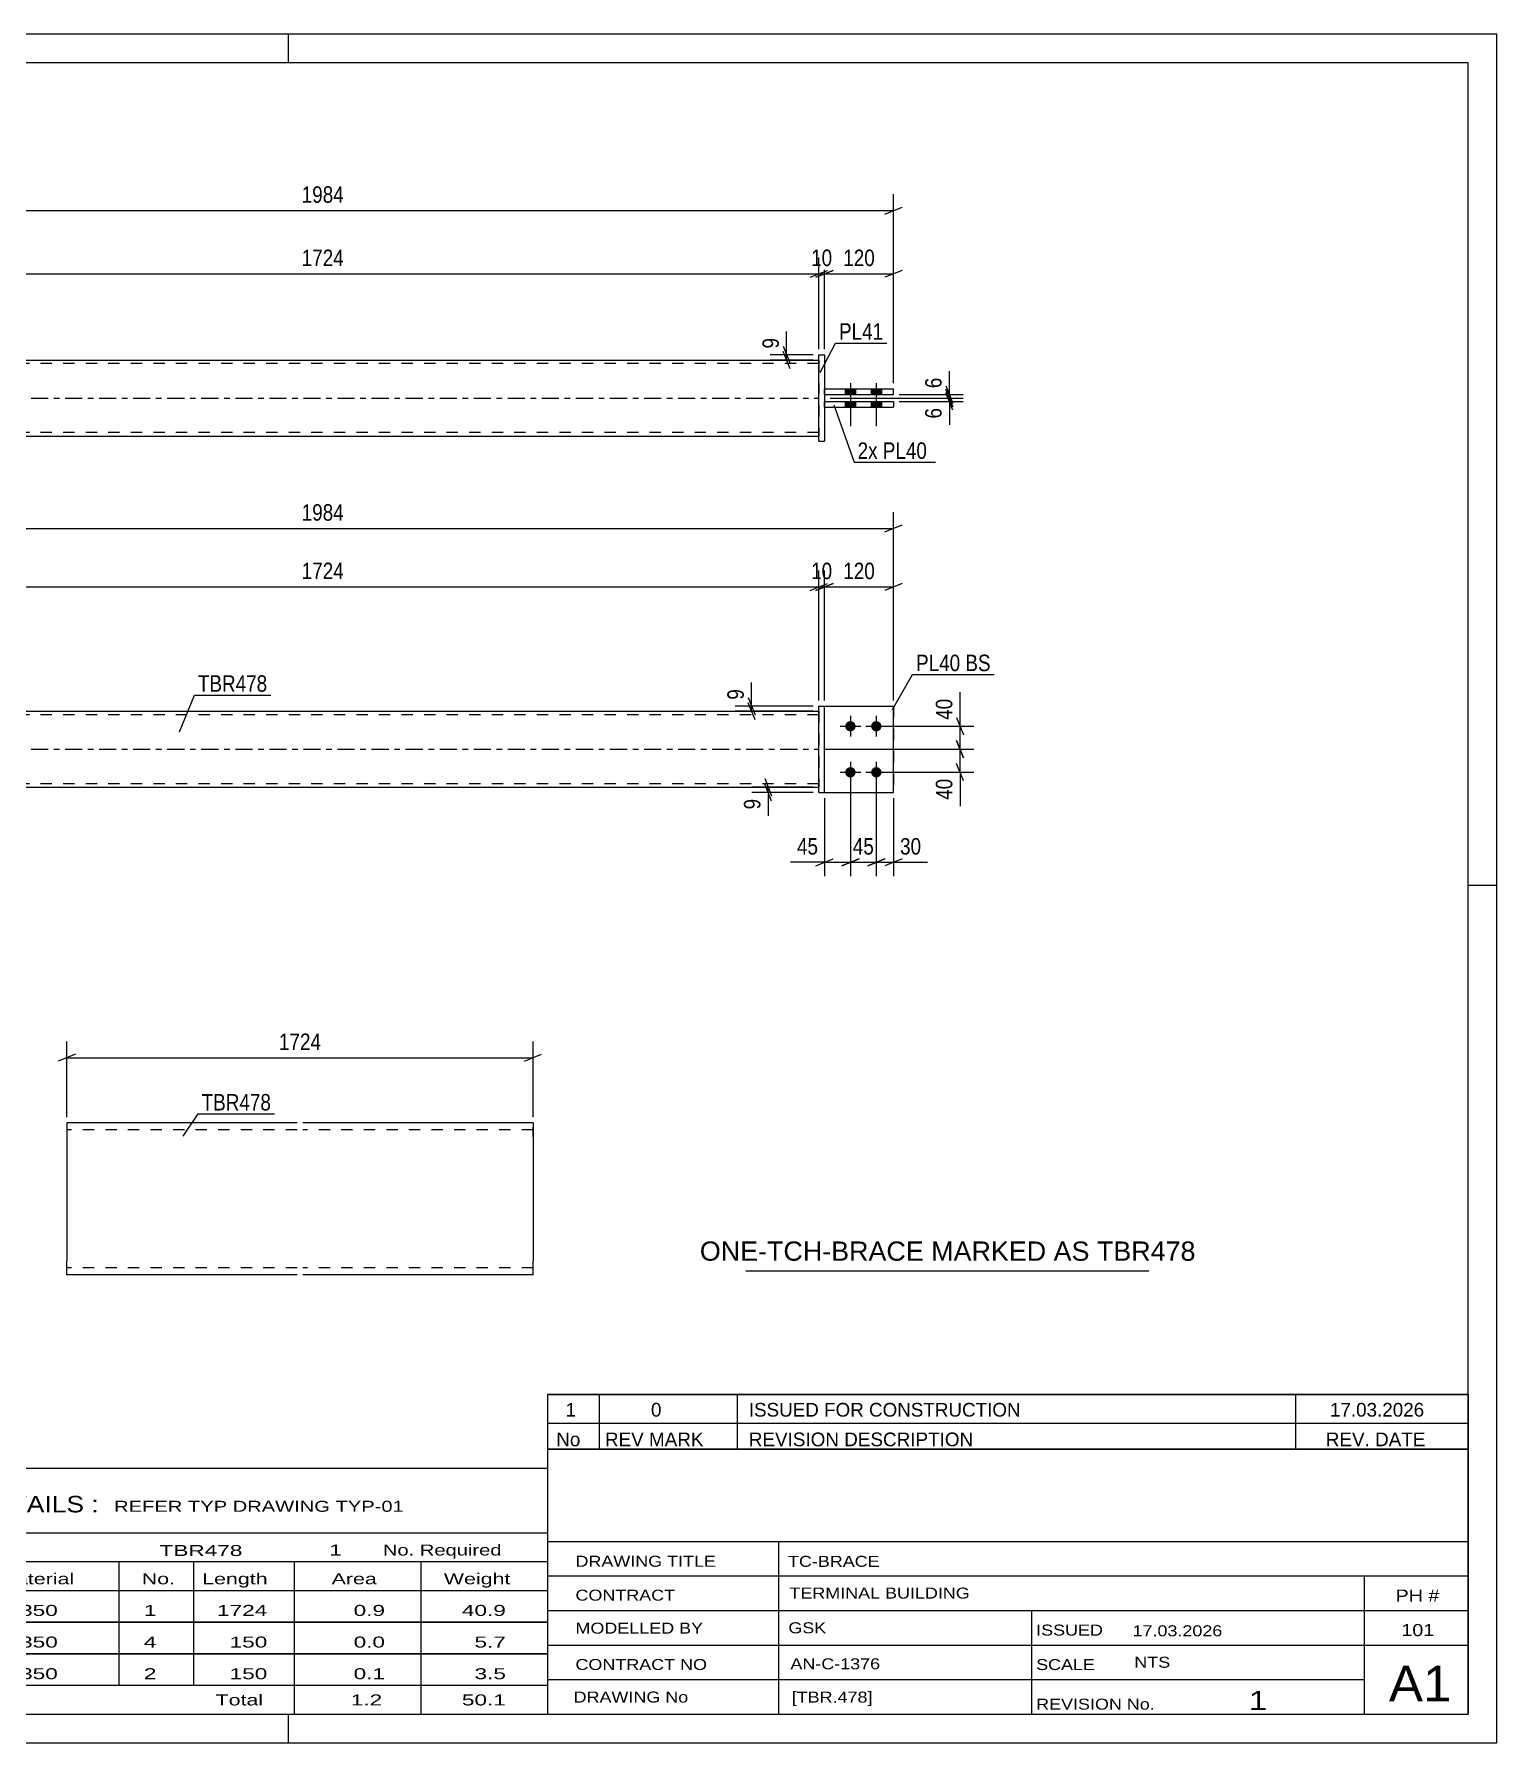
# Model space of a CAD drawing. Header units: millimetres. Extents: x 0 to 420, y 0 to 297.
# Drawn here: x 165.8 to 420, y 0 to 297 of the extents above; entities that cross this region are included whole.
import ezdxf

# ---------------------------------------------------------------- set-up
doc = ezdxf.new("R2010")
doc.units = ezdxf.units.MM
doc.linetypes.add('DXK_LINE_DOT2', pattern=[3.9198, 1.9599, -1.9599])
doc.linetypes.add('DXK_LINE_DOT3', pattern=[5.9187, 2.979, -0.9799, 0.9799, -0.9799])
doc.styles.add('Arial', font='ARIAL.TTF', dxfattribs={"height": 0.2})
doc.styles.add('Arial Narrow', font='ARIALN.TTF', dxfattribs={"height": 0.2})

# ---------------------------------------------------------------- blocks, each defined once
blk = doc.blocks.new('Unknown-581592173-1127')
at = {"color": 5, "linetype": 'Continuous'}
for p, q in [((420, 297), (0, 297)), ((210, 292), (210, 297)), ((420, 0), (420, 297)), ((415, 292), (5, 292)), ((415, 5), (415, 292)), ((420, 149), (415, 149)), ((5, 5), (415, 5)), ((210, 0), (210, 5)), ((0, 0), (420, 0))]:
    blk.add_line(p, q, dxfattribs=at)
blk = doc.blocks.new('Part-581592173-1367 - 1364')
at = {"color": 2, "linetype": 'Continuous'}
for p, q in [((302.16, 180.2), (303.16, 180.2)), ((302.16, 165.2), (302.16, 180.2)), ((303.16, 165.2), (303.16, 180.2)), ((302.16, 165.2), (302.16, 165.2)), ((302.16, 165.2), (303.16, 165.2))]:
    blk.add_line(p, q, dxfattribs=at)
at = {"color": 7, "linetype": 'DXK_LINE_DOT2'}
for p, q in [((302.16, 180.2), (303.16, 180.2)), ((302.16, 165.2), (303.16, 165.2))]:
    blk.add_line(p, q, dxfattribs=at)
blk = doc.blocks.new('Bolt-581592173-1379 - 1364')
at = {"linetype": 'Continuous'}
for points in [[(307.66, 177.6), (307.85, 177.58), (308.03, 177.52), (308.19, 177.43), (308.33, 177.3), (308.44, 177.15), (308.52, 176.98), (308.56, 176.79), (308.56, 176.6), (308.52, 176.42), (308.44, 176.25), (308.33, 176.1), (308.19, 175.97), (308.03, 175.88), (307.85, 175.82), (307.66, 175.8), (307.48, 175.82), (307.3, 175.88), (307.13, 175.97), (306.99, 176.1), (306.88, 176.25), (306.81, 176.42), (306.77, 176.6), (306.77, 176.79), (306.81, 176.98), (306.88, 177.15), (306.99, 177.3), (307.13, 177.43), (307.3, 177.52), (307.48, 177.58)], [(312.16, 177.6), (312.35, 177.58), (312.53, 177.52), (312.69, 177.43), (312.83, 177.3), (312.94, 177.15), (313.02, 176.98), (313.06, 176.79), (313.06, 176.6), (313.02, 176.42), (312.94, 176.25), (312.83, 176.1), (312.69, 175.97), (312.53, 175.88), (312.35, 175.82), (312.16, 175.8), (311.98, 175.82), (311.8, 175.88), (311.63, 175.97), (311.49, 176.1), (311.38, 176.25), (311.31, 176.42), (311.27, 176.6), (311.27, 176.79), (311.31, 176.98), (311.38, 177.15), (311.49, 177.3), (311.63, 177.43), (311.8, 177.52), (311.98, 177.58)], [(307.66, 169.6), (307.85, 169.58), (308.03, 169.52), (308.19, 169.43), (308.33, 169.3), (308.44, 169.15), (308.52, 168.98), (308.56, 168.79), (308.56, 168.6), (308.52, 168.42), (308.44, 168.25), (308.33, 168.1), (308.19, 167.97), (308.03, 167.88), (307.85, 167.82), (307.66, 167.8), (307.48, 167.82), (307.3, 167.88), (307.13, 167.97), (306.99, 168.1), (306.88, 168.25), (306.81, 168.42), (306.77, 168.6), (306.77, 168.79), (306.81, 168.98), (306.88, 169.15), (306.99, 169.3), (307.13, 169.43), (307.3, 169.52), (307.48, 169.58)], [(312.16, 169.6), (312.35, 169.58), (312.53, 169.52), (312.69, 169.43), (312.83, 169.3), (312.94, 169.15), (313.02, 168.98), (313.06, 168.79), (313.06, 168.6), (313.02, 168.42), (312.94, 168.25), (312.83, 168.1), (312.69, 167.97), (312.53, 167.88), (312.35, 167.82), (312.16, 167.8), (311.98, 167.82), (311.8, 167.88), (311.63, 167.97), (311.49, 168.1), (311.38, 168.25), (311.31, 168.42), (311.27, 168.6), (311.27, 168.79), (311.31, 168.98), (311.38, 169.15), (311.49, 169.3), (311.63, 169.43), (311.8, 169.52), (311.98, 169.58)]]:
    blk.add_hatch(color=1, dxfattribs=at).paths.add_polyline_path(points)
at = {"color": 1, "linetype": 'Continuous'}
for p, q in [((307.66, 178.5), (307.66, 174.9)), ((312.16, 178.5), (312.16, 174.9)), ((305.86, 176.7), (309.46, 176.7)), ((310.36, 176.7), (313.96, 176.7)), ((307.66, 170.5), (307.66, 166.9)), ((312.16, 170.5), (312.16, 166.9)), ((305.86, 168.7), (309.46, 168.7)), ((310.36, 168.7), (313.96, 168.7))]:
    blk.add_line(p, q, dxfattribs=at)
blk = doc.blocks.new('Part-581592173-1440 - 1364')
at = {"linetype": 'Continuous'}
blk.add_hatch(color=2, dxfattribs=at).paths.add_polyline_path([(159.74, 179.3), (158.94, 180.7), (160.54, 180.7)])
at = {"color": 2, "linetype": 'Continuous'}
for p, q in [((129.74, 179.3), (302.16, 179.3)), ((159.74, 179.3), (158.94, 180.7)), ((158.94, 180.7), (160.54, 180.7)), ((160.54, 180.7), (159.74, 179.3)), ((129.74, 166.1), (302.16, 166.1))]:
    blk.add_line(p, q, dxfattribs=at)
at = {"color": 7, "linetype": 'DXK_LINE_DOT2'}
for p, q in [((129.74, 166.1), (129.74, 179.3)), ((302.16, 178.7), (129.74, 178.7)), ((302.16, 179.3), (302.16, 166.1)), ((302.16, 166.7), (129.74, 166.7))]:
    blk.add_line(p, q, dxfattribs=at)
at = {"color": 7, "linetype": 'DXK_LINE_DOT3'}
blk.add_line((129.74, 172.7), (302.16, 172.7), dxfattribs=at)
at = {"color": 2, "linetype": 'Continuous'}
blk.add_circle((159.74, 180.2), 1, dxfattribs=at)
blk = doc.blocks.new('Part-581592173-1445 - 1364')
at = {"color": 2, "linetype": 'Continuous'}
for p, q in [((303.16, 180.2), (315.16, 180.2)), ((315.16, 180.2), (315.16, 180.2)), ((315.16, 165.2), (315.16, 180.2)), ((303.16, 165.2), (315.16, 165.2))]:
    blk.add_line(p, q, dxfattribs=at)
at = {"color": 7, "linetype": 'DXK_LINE_DOT2'}
for p, q in [((303.16, 180.2), (315.16, 180.2)), ((303.16, 165.2), (303.16, 180.2)), ((303.16, 165.2), (303.16, 165.2)), ((303.16, 165.2), (315.16, 165.2))]:
    blk.add_line(p, q, dxfattribs=at)
blk = doc.blocks.new('Part-581592173-1450 - 1364')
at = {"color": 7, "linetype": 'DXK_LINE_DOT2'}
for p, q in [((303.16, 180.2), (315.16, 180.2)), ((303.16, 165.2), (303.16, 180.2)), ((303.16, 180.2), (315.16, 180.2)), ((315.16, 180.2), (315.16, 180.2)), ((315.16, 180.2), (315.16, 165.2)), ((303.16, 165.2), (303.16, 165.2)), ((303.16, 165.2), (315.16, 165.2)), ((303.16, 165.2), (315.16, 165.2))]:
    blk.add_line(p, q, dxfattribs=at)
blk = doc.blocks.new('Part-581592173-1778 - 1767')
at = {"color": 2, "linetype": 'Continuous'}
for p, q in [((303.16, 233.15), (315.16, 233.15)), ((303.16, 232.15), (303.16, 233.15)), ((303.16, 232.14), (303.16, 232.15)), ((303.16, 232.15), (315.16, 232.15)), ((315.16, 233.15), (315.16, 232.14))]:
    blk.add_line(p, q, dxfattribs=at)
at = {"color": 7, "linetype": 'DXK_LINE_DOT2'}
for p, q in [((303.16, 233.14), (315.16, 233.14)), ((303.16, 232.14), (315.16, 232.14))]:
    blk.add_line(p, q, dxfattribs=at)
blk = doc.blocks.new('Part-581592173-1773 - 1767')
at = {"linetype": 'Continuous'}
blk.add_hatch(color=2, dxfattribs=at).paths.add_polyline_path([(159.74, 233.74), (158.94, 235.14), (160.54, 235.14)])
at = {"color": 2, "linetype": 'Continuous'}
for p, q in [((129.74, 240.34), (302.16, 240.34)), ((159.74, 233.74), (158.94, 235.14)), ((158.94, 235.14), (160.54, 235.14)), ((160.54, 235.14), (159.74, 233.74)), ((129.74, 227.14), (302.16, 227.14))]:
    blk.add_line(p, q, dxfattribs=at)
at = {"color": 7, "linetype": 'DXK_LINE_DOT2'}
for p, q in [((129.74, 240.34), (129.74, 227.14)), ((302.16, 239.74), (129.74, 239.74)), ((302.16, 240.34), (302.16, 227.14)), ((302.16, 227.74), (129.74, 227.74))]:
    blk.add_line(p, q, dxfattribs=at)
at = {"color": 7, "linetype": 'DXK_LINE_DOT3'}
blk.add_line((129.74, 233.74), (302.16, 233.74), dxfattribs=at)
at = {"color": 2, "linetype": 'Continuous'}
blk.add_circle((159.74, 234.64), 1, dxfattribs=at)
blk = doc.blocks.new('Part-581592173-1783 - 1767')
at = {"color": 2, "linetype": 'Continuous'}
for p, q in [((303.16, 235.35), (315.16, 235.35)), ((303.16, 234.35), (303.16, 235.35)), ((315.16, 234.34), (315.16, 235.35)), ((303.16, 234.34), (303.16, 234.35)), ((303.16, 234.35), (315.16, 234.35))]:
    blk.add_line(p, q, dxfattribs=at)
at = {"color": 7, "linetype": 'DXK_LINE_DOT2'}
for p, q in [((303.16, 235.34), (315.16, 235.34)), ((303.16, 234.34), (315.16, 234.34))]:
    blk.add_line(p, q, dxfattribs=at)
blk = doc.blocks.new('Part-581592173-1788 - 1767')
at = {"color": 2, "linetype": 'Continuous'}
for p, q in [((302.16, 241.24), (302.16, 241.25)), ((302.16, 226.25), (302.16, 241.25)), ((302.16, 241.25), (303.16, 241.25)), ((303.16, 241.24), (303.16, 241.25)), ((303.16, 241.25), (303.16, 226.25)), ((302.16, 226.25), (303.16, 226.25)), ((302.16, 226.24), (302.16, 226.25)), ((303.16, 226.24), (303.16, 226.25))]:
    blk.add_line(p, q, dxfattribs=at)
at = {"color": 7, "linetype": 'DXK_LINE_DOT2'}
for p, q in [((302.16, 241.24), (303.16, 241.24)), ((302.16, 226.24), (303.16, 226.24)), ((303.16, 226.25), (303.16, 226.24))]:
    blk.add_line(p, q, dxfattribs=at)
blk = doc.blocks.new('Bolt-581592173-1800 - 1767')
at = {"linetype": 'Continuous'}
for points in [[(308.56, 235.35), (306.76, 235.35), (306.76, 234.35), (308.56, 234.35)], [(308.56, 235.34), (306.76, 235.34), (306.76, 234.34), (308.56, 234.34)], [(313.06, 235.35), (311.26, 235.35), (311.26, 234.35), (313.06, 234.35)], [(313.06, 235.34), (311.26, 235.34), (311.26, 234.34), (313.06, 234.34)], [(308.56, 233.15), (306.76, 233.15), (306.76, 232.15), (308.56, 232.15)], [(308.56, 233.14), (306.76, 233.14), (306.76, 232.14), (308.56, 232.14)], [(313.06, 233.15), (311.26, 233.15), (311.26, 232.15), (313.06, 232.15)], [(313.06, 233.14), (311.26, 233.14), (311.26, 232.14), (313.06, 232.14)]]:
    blk.add_hatch(color=1, dxfattribs=at).paths.add_polyline_path(points)
at = {"color": 1, "linetype": 'Continuous'}
for p, q in [((306.76, 235.35), (306.76, 234.35)), ((306.76, 235.34), (306.76, 234.34)), ((307.66, 236.35), (307.66, 228.85)), ((307.66, 236.34), (307.66, 228.84)), ((308.56, 235.35), (308.56, 234.35)), ((308.56, 235.34), (308.56, 234.34)), ((311.26, 235.35), (311.26, 234.35)), ((311.26, 235.34), (311.26, 234.34)), ((312.16, 236.35), (312.16, 228.85)), ((312.16, 236.34), (312.16, 228.84)), ((313.06, 235.35), (313.06, 234.35)), ((313.06, 235.34), (313.06, 234.34)), ((306.76, 233.15), (306.76, 232.15)), ((306.76, 233.14), (306.76, 232.14)), ((308.56, 233.15), (308.56, 232.15)), ((308.56, 233.14), (308.56, 232.14)), ((311.26, 233.15), (311.26, 232.15)), ((311.26, 233.14), (311.26, 232.14)), ((313.06, 233.15), (313.06, 232.15)), ((313.06, 233.14), (313.06, 232.14))]:
    blk.add_line(p, q, dxfattribs=at)
blk = doc.blocks.new('Part-581592173-2256 - 2248')
at = {"color": 2, "linetype": 'Continuous'}
for p, q in [((211.5, 107.74), (171.5, 107.74)), ((171.5, 107.74), (171.5, 83.74)), ((252.5, 107.74), (212.5, 107.74)), ((252.5, 107.74), (252.5, 107.56)), ((252.5, 107.56), (252.5, 105.34)), ((252.5, 105.34), (252.5, 83.74)), ((171.5, 82.05), (171.5, 83.74)), ((252.5, 81.34), (252.5, 83.74)), ((171.5, 81.53), (171.5, 82.05)), ((171.5, 81.34), (171.5, 81.53)), ((211.5, 81.34), (171.5, 81.34)), ((252.5, 81.34), (212.5, 81.34))]:
    blk.add_line(p, q, dxfattribs=at)
at = {"color": 7, "linetype": 'DXK_LINE_DOT2'}
for p, q in [((252.5, 105.34), (252.5, 107.04)), ((211.5, 106.54), (171.5, 106.54)), ((252.5, 106.54), (212.5, 106.54)), ((171.5, 82.83), (171.5, 83.74)), ((171.5, 82.05), (171.5, 83.28)), ((252.5, 82.64), (252.5, 83.28)), ((171.5, 82.54), (171.5, 82.64)), ((171.5, 82.54), (171.5, 82.64)), ((211.5, 82.54), (171.5, 82.54)), ((171.5, 81.34), (171.5, 81.34)), ((252.5, 82.54), (212.5, 82.54)), ((252.5, 82.54), (252.5, 82.64))]:
    blk.add_line(p, q, dxfattribs=at)
blk = doc.blocks.new('StraightDimension-581592173-1665 - 1364')
at = {"color": 7, "linetype": 'Continuous'}
for p, q in [((307.66, 167.7), (307.66, 150.65)), ((312.16, 167.7), (312.16, 150.65)), ((306.16, 152.45), (309.16, 153.65)), ((307.66, 153.05), (312.16, 153.05)), ((313.66, 153.65), (310.66, 152.45))]:
    blk.add_line(p, q, dxfattribs=at)
at = {"color": 0}
blk.add_wipeout([(312.34, 153.8), (312.34, 158), (307.48, 158), (307.48, 153.8)], dxfattribs=at)
at = {"color": 3, "style": 'Arial Narrow'}
blk.add_text('45', height=2.863, dxfattribs=at).set_placement((308.08, 154.4))
blk = doc.blocks.new('StraightDimension-581592173-1505 - 1364')
at = {"color": 7, "linetype": 'Continuous'}
for p, q in [((302.16, 181.2), (302.16, 203.77)), ((303.16, 181.2), (303.16, 203.77)), ((300.66, 200.32), (303.66, 201.52)), ((304.66, 201.52), (301.66, 200.32)), ((302.16, 200.92), (303.16, 200.92))]:
    blk.add_line(p, q, dxfattribs=at)
at = {"color": 0}
blk.add_wipeout([(305.09, 201.67), (305.09, 205.87), (300.23, 205.87), (300.23, 201.67)], dxfattribs=at)
at = {"color": 3, "style": 'Arial Narrow'}
blk.add_text('10', height=2.863, dxfattribs=at).set_placement((300.83, 202.27))
blk = doc.blocks.new('StraightDimension-581592173-1703 - 1364')
at = {"color": 7, "linetype": 'Continuous'}
for p, q in [((313.16, 176.7), (329.12, 176.7)), ((326.12, 178.2), (327.32, 175.2)), ((326.72, 172.7), (326.72, 176.7)), ((303.16, 172.7), (329.12, 172.7)), ((327.32, 171.2), (326.12, 174.2))]:
    blk.add_line(p, q, dxfattribs=at)
at = {"color": 0}
blk.add_wipeout([(325.97, 182.08), (321.77, 182.08), (321.77, 177.22), (325.97, 177.22)], dxfattribs=at)
at = {"color": 7, "linetype": 'Continuous'}
blk.add_line((326.72, 176.7), (326.72, 182.6), dxfattribs=at)
blk.add_line((326.72, 176.7), (326.72, 182.6), dxfattribs=at)
at = {"color": 3, "style": 'Arial Narrow'}
blk.add_text('40', height=2.863, rotation=90.0002, dxfattribs=at).set_placement((325.37, 177.82))
blk = doc.blocks.new('StraightDimension-581592173-1649 - 1364')
at = {"color": 7, "linetype": 'Continuous'}
for p, q in [((307.66, 167.7), (307.66, 150.65)), ((303.16, 164.2), (303.16, 150.65)), ((301.66, 152.45), (304.66, 153.65)), ((303.16, 153.05), (307.66, 153.05)), ((309.16, 153.65), (306.16, 152.45))]:
    blk.add_line(p, q, dxfattribs=at)
at = {"color": 0}
blk.add_wipeout([(302.64, 153.8), (302.64, 158), (297.78, 158), (297.78, 153.8)], dxfattribs=at)
at = {"color": 7, "linetype": 'Continuous'}
blk.add_line((303.16, 153.05), (297.26, 153.05), dxfattribs=at)
blk.add_line((303.16, 153.05), (297.26, 153.05), dxfattribs=at)
at = {"color": 3, "style": 'Arial Narrow'}
blk.add_text('45', height=2.863, dxfattribs=at).set_placement((298.38, 154.4))
blk = doc.blocks.new('StraightDimension-581592173-1730 - 1364')
at = {"color": 7, "linetype": 'Continuous'}
for p, q in [((289.88, 181.7), (291.08, 178.7)), ((301.16, 180.2), (287.63, 180.2)), ((301.16, 179.3), (287.63, 179.3)), ((291.08, 177.8), (289.88, 180.8)), ((290.48, 179.3), (290.48, 180.2))]:
    blk.add_line(p, q, dxfattribs=at)
at = {"color": 0}
blk.add_wipeout([(289.73, 183.75), (285.53, 183.75), (285.53, 180.72), (289.73, 180.72)], dxfattribs=at)
at = {"color": 7, "linetype": 'Continuous'}
blk.add_line((290.48, 180.2), (290.48, 184.28), dxfattribs=at)
blk.add_line((290.48, 180.2), (290.48, 184.28), dxfattribs=at)
at = {"color": 3, "style": 'Arial Narrow'}
blk.add_text('9', height=2.86, rotation=90.0002, dxfattribs=at).set_placement((289.13, 181.32))
blk = doc.blocks.new('StraightDimension-581592173-1496 - 1364')
at = {"color": 7, "linetype": 'Continuous'}
for p, q in [((129.74, 181.2), (129.74, 203.77)), ((302.16, 181.2), (302.16, 203.77)), ((131.24, 201.52), (128.24, 200.32)), ((129.74, 200.92), (302.16, 200.92)), ((300.66, 200.32), (303.66, 201.52))]:
    blk.add_line(p, q, dxfattribs=at)
at = {"color": 0}
blk.add_wipeout([(220.21, 201.67), (220.21, 205.87), (211.7, 205.87), (211.7, 201.67)], dxfattribs=at)
at = {"color": 3, "style": 'Arial Narrow'}
blk.add_text('1724', height=2.863, dxfattribs=at).set_placement((212.3, 202.27))
blk = doc.blocks.new('StraightDimension-581592173-1523 - 1364')
at = {"color": 7, "linetype": 'Continuous'}
for p, q in [((303.16, 181.2), (303.16, 203.77)), ((315.16, 181.2), (315.16, 203.77)), ((301.66, 200.32), (304.66, 201.52)), ((303.16, 200.92), (315.16, 200.92)), ((316.66, 201.52), (313.66, 200.32))]:
    blk.add_line(p, q, dxfattribs=at)
at = {"color": 0}
blk.add_wipeout([(312.5, 201.67), (312.5, 205.87), (305.82, 205.87), (305.82, 201.67)], dxfattribs=at)
at = {"color": 3, "style": 'Arial Narrow'}
blk.add_text('120', height=2.863, dxfattribs=at).set_placement((306.42, 202.27))
blk = doc.blocks.new('StraightDimension-581592173-1546 - 1364')
at = {"color": 7, "linetype": 'Continuous'}
for p, q in [((116.74, 181.2), (116.74, 213.94)), ((315.16, 181.2), (315.16, 213.94)), ((118.24, 211.69), (115.24, 210.49)), ((116.74, 211.09), (315.16, 211.09)), ((313.66, 210.49), (316.66, 211.69))]:
    blk.add_line(p, q, dxfattribs=at)
at = {"color": 0}
blk.add_wipeout([(220.21, 211.84), (220.21, 216.04), (211.7, 216.04), (211.7, 211.84)], dxfattribs=at)
at = {"color": 3, "style": 'Arial Narrow'}
blk.add_text('1984', height=2.863, dxfattribs=at).set_placement((212.3, 212.44))
blk = doc.blocks.new('StraightDimension-581592173-1640 - 1364')
at = {"color": 7, "linetype": 'Continuous'}
for p, q in [((292.76, 167.6), (293.96, 164.6)), ((293.96, 163.7), (292.76, 166.7)), ((301.16, 166.1), (290.51, 166.1)), ((301.16, 165.2), (290.51, 165.2)), ((293.36, 165.2), (293.36, 166.1))]:
    blk.add_line(p, q, dxfattribs=at)
at = {"color": 0}
blk.add_wipeout([(292.61, 164.67), (288.41, 164.67), (288.41, 161.65), (292.61, 161.65)], dxfattribs=at)
at = {"color": 7, "linetype": 'Continuous'}
blk.add_line((293.36, 165.2), (293.36, 161.12), dxfattribs=at)
blk.add_line((293.36, 165.2), (293.36, 161.12), dxfattribs=at)
at = {"color": 3, "style": 'Arial Narrow'}
blk.add_text('9', height=2.86, rotation=90.0002, dxfattribs=at).set_placement((292.01, 162.25))
blk = doc.blocks.new('StraightDimension-581592173-1675 - 1364')
at = {"color": 7, "linetype": 'Continuous'}
for p, q in [((312.16, 167.7), (312.16, 150.65)), ((315.16, 164.2), (315.16, 150.65)), ((310.66, 152.45), (313.66, 153.65)), ((312.16, 153.05), (315.16, 153.05)), ((316.66, 153.65), (313.66, 152.45))]:
    blk.add_line(p, q, dxfattribs=at)
at = {"color": 0}
blk.add_wipeout([(320.54, 153.8), (320.54, 158), (315.69, 158), (315.69, 153.8)], dxfattribs=at)
at = {"color": 7, "linetype": 'Continuous'}
blk.add_line((315.16, 153.05), (321.07, 153.05), dxfattribs=at)
blk.add_line((315.16, 153.05), (321.07, 153.05), dxfattribs=at)
at = {"color": 3, "style": 'Arial Narrow'}
blk.add_text('30', height=2.863, dxfattribs=at).set_placement((316.29, 154.4))
blk = doc.blocks.new('StraightDimension-581592173-1716 - 1364')
at = {"color": 7, "linetype": 'Continuous'}
for p, q in [((303.16, 172.7), (329.12, 172.7)), ((326.12, 174.2), (327.32, 171.2)), ((326.72, 168.7), (326.72, 172.7)), ((327.32, 167.2), (326.12, 170.2)), ((313.16, 168.7), (329.12, 168.7))]:
    blk.add_line(p, q, dxfattribs=at)
at = {"color": 0}
blk.add_wipeout([(325.97, 168.17), (321.77, 168.17), (321.77, 163.32), (325.97, 163.32)], dxfattribs=at)
at = {"color": 7, "linetype": 'Continuous'}
blk.add_line((326.72, 168.7), (326.72, 162.79), dxfattribs=at)
blk.add_line((326.72, 168.7), (326.72, 162.79), dxfattribs=at)
at = {"color": 3, "style": 'Arial Narrow'}
blk.add_text('40', height=2.863, rotation=90.0002, dxfattribs=at).set_placement((325.37, 163.92))
blk = doc.blocks.new('StraightDimension-581592173-1890 - 1767')
at = {"color": 7, "linetype": 'Continuous'}
for p, q in [((301.66, 254.74), (304.66, 255.94)), ((303.16, 242.24), (303.16, 258.19)), ((316.66, 255.94), (313.66, 254.74)), ((315.16, 236.35), (315.16, 258.19)), ((303.16, 255.34), (315.16, 255.34))]:
    blk.add_line(p, q, dxfattribs=at)
at = {"color": 0}
blk.add_wipeout([(312.5, 256.09), (312.5, 260.29), (305.82, 260.29), (305.82, 256.09)], dxfattribs=at)
at = {"color": 3, "style": 'Arial Narrow'}
blk.add_text('120', height=2.863, dxfattribs=at).set_placement((306.42, 256.69))
blk = doc.blocks.new('StraightDimension-581592173-1805 - 1767')
at = {"color": 7, "linetype": 'Continuous'}
for p, q in [((301.16, 241.24), (293.73, 241.24)), ((295.98, 242.74), (297.18, 239.74)), ((297.18, 238.84), (295.98, 241.84)), ((296.58, 240.34), (296.58, 241.24)), ((301.16, 240.34), (293.73, 240.34))]:
    blk.add_line(p, q, dxfattribs=at)
at = {"color": 0}
blk.add_wipeout([(295.83, 244.8), (291.63, 244.8), (291.63, 241.77), (295.83, 241.77)], dxfattribs=at)
at = {"color": 7, "linetype": 'Continuous'}
blk.add_line((296.58, 241.24), (296.58, 245.32), dxfattribs=at)
blk.add_line((296.58, 241.24), (296.58, 245.32), dxfattribs=at)
at = {"color": 3, "style": 'Arial Narrow'}
blk.add_text('9', height=2.86, rotation=90.0002, dxfattribs=at).set_placement((295.23, 242.37))
blk = doc.blocks.new('StraightDimension-581592173-1816 - 1767')
at = {"color": 7, "linetype": 'Continuous'}
for p, q in [((324.26, 235.85), (325.46, 232.85)), ((325.46, 232.24), (324.26, 235.24)), ((304.16, 233.74), (327.26, 233.74)), ((316.16, 234.35), (327.26, 234.35)), ((324.86, 233.74), (324.86, 234.35))]:
    blk.add_line(p, q, dxfattribs=at)
at = {"color": 0}
blk.add_wipeout([(324.11, 237.9), (319.91, 237.9), (319.91, 234.87), (324.11, 234.87)], dxfattribs=at)
at = {"color": 7, "linetype": 'Continuous'}
blk.add_line((324.86, 234.35), (324.86, 238.42), dxfattribs=at)
blk.add_line((324.86, 234.35), (324.86, 238.42), dxfattribs=at)
at = {"color": 3, "style": 'Arial Narrow'}
blk.add_text('6', height=2.86, rotation=90.0002, dxfattribs=at).set_placement((323.51, 235.47))
blk = doc.blocks.new('StraightDimension-581592173-1825 - 1767')
at = {"color": 7, "linetype": 'Continuous'}
for p, q in [((324.26, 235.24), (325.46, 232.24)), ((325.46, 231.65), (324.26, 234.65)), ((304.16, 233.74), (327.26, 233.74)), ((316.16, 233.15), (327.26, 233.15)), ((324.86, 233.15), (324.86, 233.74))]:
    blk.add_line(p, q, dxfattribs=at)
at = {"color": 0}
blk.add_wipeout([(324.11, 232.62), (319.91, 232.62), (319.91, 229.59), (324.11, 229.59)], dxfattribs=at)
at = {"color": 7, "linetype": 'Continuous'}
blk.add_line((324.86, 233.15), (324.86, 229.07), dxfattribs=at)
blk.add_line((324.86, 233.15), (324.86, 229.07), dxfattribs=at)
at = {"color": 3, "style": 'Arial Narrow'}
blk.add_text('6', height=2.86, rotation=90.0002, dxfattribs=at).set_placement((323.51, 230.19))
blk = doc.blocks.new('StraightDimension-581592173-1900 - 1767')
at = {"color": 7, "linetype": 'Continuous'}
for p, q in [((300.66, 254.74), (303.66, 255.94)), ((304.66, 255.94), (301.66, 254.74)), ((302.16, 242.24), (302.16, 258.19)), ((303.16, 242.24), (303.16, 258.19)), ((302.16, 255.34), (303.16, 255.34))]:
    blk.add_line(p, q, dxfattribs=at)
at = {"color": 0}
blk.add_wipeout([(305.09, 256.09), (305.09, 260.29), (300.23, 260.29), (300.23, 256.09)], dxfattribs=at)
at = {"color": 3, "style": 'Arial Narrow'}
blk.add_text('10', height=2.863, dxfattribs=at).set_placement((300.83, 256.69))
blk = doc.blocks.new('StraightDimension-581592173-1910 - 1767')
at = {"color": 7, "linetype": 'Continuous'}
for p, q in [((131.24, 255.94), (128.24, 254.74)), ((129.74, 242.25), (129.74, 258.19)), ((300.66, 254.74), (303.66, 255.94)), ((302.16, 242.24), (302.16, 258.19)), ((129.74, 255.34), (302.16, 255.34))]:
    blk.add_line(p, q, dxfattribs=at)
at = {"color": 0}
blk.add_wipeout([(220.21, 256.09), (220.21, 260.29), (211.7, 260.29), (211.7, 256.09)], dxfattribs=at)
at = {"color": 3, "style": 'Arial Narrow'}
blk.add_text('1724', height=2.863, dxfattribs=at).set_placement((212.3, 256.69))
blk = doc.blocks.new('StraightDimension-581592173-1941 - 1767')
at = {"color": 7, "linetype": 'Continuous'}
for p, q in [((116.74, 236.34), (116.74, 269.19)), ((315.16, 236.35), (315.16, 269.19)), ((118.24, 266.94), (115.24, 265.74)), ((116.74, 266.34), (315.16, 266.34)), ((313.66, 265.74), (316.66, 266.94))]:
    blk.add_line(p, q, dxfattribs=at)
at = {"color": 0}
blk.add_wipeout([(220.21, 267.09), (220.21, 271.29), (211.7, 271.29), (211.7, 267.09)], dxfattribs=at)
at = {"color": 3, "style": 'Arial Narrow'}
blk.add_text('1984', height=2.863, dxfattribs=at).set_placement((212.3, 267.69))
blk = doc.blocks.new('StraightDimension-581592173-2261 - 2248')
at = {"color": 7, "linetype": 'Continuous'}
for p, q in [((171.5, 108.74), (171.5, 121.93)), ((252.5, 108.74), (252.5, 121.93)), ((173, 119.68), (170, 118.48)), ((171.5, 119.08), (252.5, 119.08)), ((251, 118.48), (254, 119.68))]:
    blk.add_line(p, q, dxfattribs=at)
at = {"color": 0}
blk.add_wipeout([(216.26, 119.83), (216.26, 124.03), (207.75, 124.03), (207.75, 119.83)], dxfattribs=at)
at = {"color": 3, "style": 'Arial Narrow'}
blk.add_text('1724', height=2.863, dxfattribs=at).set_placement((208.35, 120.43))
blk = doc.blocks.new('Unknown-581592173-2838')
at = {"color": 7, "linetype": 'Continuous'}
for p, q in [((255, 51.05), (255, 5)), ((255, 51.05), (415, 51.05)), ((415, 51), (415, 5)), ((255, 35), (415, 35)), ((295.14, 35), (295.14, 5)), ((255, 29), (415, 29)), ((397, 5.05), (397, 29.05)), ((255, 23), (415, 23)), ((339.14, 23), (339.14, 5)), ((255, 17), (415, 17)), ((255, 11), (397, 11)), ((255, 5), (415, 5))]:
    blk.add_line(p, q, dxfattribs=at)
at = {"color": 7, "style": 'Arial Narrow'}
for s, height, width, p in [('DRAWING TITLE', 1.9089, 1.425378, (259.88, 30.61)), ('TC-BRACE', 1.909, 1.425378, (296.81, 30.59)), ('TERMINAL BUILDING', 1.9089, 1.425378, (297.06, 25.07)), ('CONTRACT', 1.909, 1.425378, (259.88, 24.71)), ('MODELLED BY', 1.9089, 1.425378, (259.88, 18.98)), ('GSK', 1.909, 1.425378, (296.88, 19.04)), ('ISSUED', 1.909, 1.425378, (339.94, 18.64)), ('17.03.2026', 1.909, 1.425378, (356.69, 18.52)), ('CONTRACT NO', 1.9089, 1.425378, (259.88, 12.66)), ('AN-C-1376', 1.909, 1.425378, (297.23, 12.78)), ('SCALE', 1.909, 1.425378, (339.94, 12.65)), ('A1', 6.204, 1.25, (401.24, 7.2)), ('DRAWING No', 1.909, 1.425378, (259.56, 7)), ('[TBR.478]', 1.909, 1.425378, (297.46, 6.99)), ('1', 3.34, 1.5, (376.91, 5.68)), ('REVISION No.', 1.9089, 1.425378, (339.94, 5.77))]:
    blk.add_text(s, height=height, dxfattribs=dict(at, width=width)).set_placement(p)
at = {"color": 7, "linetype": 'Continuous', "style": 'Arial Narrow'}
for s, height, width, p in [('PH #', 2.1, 1.42538, (402.4, 24.55)), ('101', 2.1, 1.42538, (403.41, 18.55)), ('NTS', 1.909, 1.425378, (357, 13.05))]:
    blk.add_text(s, height=height, dxfattribs=dict(at, width=width)).set_placement(p)
blk = doc.blocks.new('Unknown-581592173-2839')
at = {"color": 7, "linetype": 'Continuous'}
for p, q in [((255, 60.55), (415, 60.55)), ((415, 60.55), (255, 60.55)), ((255, 60.55), (255, 55.55)), ((264, 60.55), (264, 55.55)), ((288, 60.55), (288, 55.55)), ((385, 60.55), (385, 55.55)), ((415, 60.55), (415, 55.55)), ((255, 55.55), (415, 55.55)), ((255, 55.55), (255, 51.05)), ((255, 55.55), (415, 55.55)), ((264, 55.55), (264, 51.05)), ((288, 55.55), (288, 51.05)), ((385, 55.55), (385, 51.05)), ((415, 55.55), (415, 51.05)), ((415, 51.05), (255, 51.05))]:
    blk.add_line(p, q, dxfattribs=at)
at = {"color": 7, "linetype": 'Continuous', "style": 'Arial Narrow'}
for s, height, width, p in [('1', 2.39, 1.196471, (258.16, 56.7)), ('0', 2.39, 1.196471, (273, 56.7)), ('ISSUED FOR CONSTRUCTION', 2.3861, 1.196471, (290, 56.7)), ('17.03.2026', 2.386, 1.196471, (391, 56.7)), ('No', 2.386, 1.2, (256.54, 51.55)), ('REV MARK', 2.386, 1.2, (265, 51.55)), ('REVISION DESCRIPTION', 2.3861, 1.2, (290, 51.55)), ('REV. DATE', 2.386, 1.2, (390.28, 51.55))]:
    blk.add_text(s, height=height, dxfattribs=dict(at, width=width)).set_placement(p)
blk = doc.blocks.new('Unknown-581592173-2840')
at = {"color": 7, "linetype": 'Continuous'}
for p, q in [((95, 47.75), (255, 47.75)), ((95, 36.5), (95, 47.75)), ((255, 47.75), (255, 36.5)), ((95, 36.5), (255, 36.5)), ((95, 36.5), (95, 31.5)), ((255, 36.5), (255, 31.5)), ((95, 31.5), (255, 31.5)), ((95, 31.5), (95, 26.5)), ((119, 31.5), (119, 26.5)), ((154.5, 31.5), (154.5, 26.5)), ((180.5, 31.5), (180.5, 26.5)), ((193.5, 31.5), (193.5, 26.5)), ((211, 31.5), (211, 26.5)), ((233, 31.5), (233, 26.5)), ((255, 31.5), (255, 26.5)), ((95, 26.5), (255, 26.5)), ((95, 26.45), (95, 21.05)), ((95, 26.45), (255, 26.45)), ((119, 26.5), (119, 21)), ((154.5, 26.5), (154.5, 21)), ((180.5, 26.5), (180.5, 21)), ((193.5, 26.5), (193.5, 21)), ((211, 26.5), (211, 21)), ((233, 26.5), (233, 21)), ((255, 26.45), (255, 21.05)), ((95, 21.05), (255, 21.05)), ((95, 20.95), (95, 15.55)), ((95, 20.95), (255, 20.95)), ((119, 21), (119, 15.5)), ((154.5, 21), (154.5, 15.5)), ((180.5, 21), (180.5, 15.5)), ((193.5, 21), (193.5, 15.5)), ((211, 21), (211, 15.5)), ((233, 21), (233, 15.5)), ((255, 20.95), (255, 15.55)), ((95, 15.55), (255, 15.55)), ((95, 15.45), (95, 10.05)), ((95, 15.45), (255, 15.45)), ((119, 15.5), (119, 10)), ((154.5, 15.5), (154.5, 10)), ((180.5, 15.5), (180.5, 10)), ((193.5, 15.5), (193.5, 10)), ((211, 15.5), (211, 10)), ((233, 15.5), (233, 10)), ((255, 15.45), (255, 10.05)), ((95, 10.05), (255, 10.05)), ((95, 10), (255, 10)), ((95, 10), (95, 5)), ((211, 10), (211, 5)), ((233, 10), (233, 5)), ((255, 10), (255, 5)), ((95, 5), (255, 5))]:
    blk.add_line(p, q, dxfattribs=at)
at = {"color": 7, "style": 'Arial Narrow'}
for s, height, width, p in [('GENERAL NOTES & WELD DETAILS :', 2.8633, 1.4, (96.15, 40.06)), ('REFER TYP DRAWING TYP-01', 1.9089, 1.6, (179.7, 40.16)), ("MATERIAL LIST FOR ASSEMBLY MK'D", 1.9089, 1.6, (96.15, 32.56)), ('TBR478', 1.909, 1.794707, (187.59, 32.47)), ('1', 1.91, 1.794707, (217.08, 32.56)), ('No. Required', 1.9089, 1.6, (226.41, 32.56)), ('Mark', 1.909, 1.7, (96.34, 27.5)), ('Profile', 1.909, 1.7, (129.41, 27.5)), ('Material', 1.909, 1.7, (159.54, 27.56)), ('No.', 1.909, 1.7, (184.5, 27.56)), ('Length', 1.909, 1.7, (195, 27.56)), ('Area', 1.909, 1.7, (217.5, 27.56)), ('Weight', 1.909, 1.7, (237, 27.56))]:
    blk.add_text(s, height=height, dxfattribs=dict(at, width=width)).set_placement(p)
at = {"color": 7, "linetype": 'Continuous', "style": 'Arial Narrow'}
for s, height, width, p in [('TBR478', 1.909, 1.794707, (96.5, 22.06)), ('SHS132*6', 1.909, 1.794707, (121, 22.06)), ('E350', 1.909, 1.794707, (160.74, 22.06)), ('1', 1.91, 1.794707, (184.86, 22.06)), ('1724', 1.909, 1.794707, (197.58, 22.06)), ('0.9', 1.909, 1.794707, (221.32, 22.06)), ('40.9', 1.909, 1.794707, (240.14, 22.06)), ('PL40', 1.909, 1.794707, (96.5, 16.56)), ('PL10*120', 1.909, 1.794707, (121, 16.56)), ('E350', 1.909, 1.794707, (160.74, 16.56)), ('4', 1.91, 1.794707, (184.86, 16.56)), ('150', 1.909, 1.794707, (199.77, 16.56)), ('0.0', 1.909, 1.794707, (221.32, 16.56)), ('5.7', 1.909, 1.794707, (242.33, 16.56)), ('PL41', 1.909, 1.794707, (96.5, 11.06)), ('PL10*150', 1.909, 1.794707, (121, 11.06)), ('E350', 1.909, 1.794707, (160.74, 11.06)), ('2', 1.91, 1.794707, (184.86, 11.06)), ('150', 1.909, 1.794707, (199.77, 11.06)), ('0.1', 1.909, 1.794707, (221.32, 11.06)), ('3.5', 1.909, 1.794707, (242.33, 11.06)), ('Total', 1.909, 1.7, (197.33, 6.5)), ('1.2', 1.909, 1.794707, (220.83, 6.5)), ('50.1', 1.909, 1.794707, (240.14, 6.5))]:
    blk.add_text(s, height=height, dxfattribs=dict(at, width=width)).set_placement(p)
blk = doc.blocks.new('Unknown-581592173-2841')
at = {"color": 7, "linetype": 'Continuous'}
blk.add_line((289.5, 82.05), (359.5, 82.05), dxfattribs=at)
at = {"color": 7, "style": 'Arial'}
blk.add_text('ONE-TCH-BRACE MARKED AS TBR478', height=3.3428, dxfattribs=at).set_placement((281.49, 83.8))
blk = doc.blocks.new('Mark-581592173-1436 - 1364')
at = {"color": 0}
blk.add_wipeout([(206.31, 182.7), (206.31, 185.7), (194.26, 185.7), (194.26, 182.7)], dxfattribs=at)
blk.add_wipeout([(206.31, 182.7), (206.31, 185.7), (194.26, 185.7), (194.26, 182.7)], dxfattribs=at)
at = {"color": 30, "linetype": 'Continuous'}
for p, q in [((191.05, 175.75), (193.66, 182.1)), ((193.66, 182.1), (206.91, 182.1))]:
    blk.add_line(p, q, dxfattribs=at)
at = {"color": 3, "style": 'Arial Narrow'}
blk.add_text('TBR478', height=2.863, dxfattribs=at).set_placement((194.26, 182.7))
blk = doc.blocks.new('MarkSet-581592173-1752 - 1364')
at = {"color": 0}
blk.add_wipeout([(326.74, 186.28), (326.74, 189.28), (319.07, 189.28), (319.07, 186.28)], dxfattribs=at)
blk.add_wipeout([(326.74, 186.28), (326.74, 189.28), (319.07, 189.28), (319.07, 186.28)], dxfattribs=at)
at = {"color": 30, "linetype": 'Continuous'}
blk.add_line((314.97, 179.62), (318.47, 185.68), dxfattribs=at)
at = {"color": 0}
blk.add_wipeout([(332.02, 186.28), (332.02, 189.28), (327.64, 189.28), (327.64, 186.28)], dxfattribs=at)
blk.add_wipeout([(332.02, 186.28), (332.02, 189.28), (327.64, 189.28), (327.64, 186.28)], dxfattribs=at)
at = {"color": 30, "linetype": 'Continuous'}
blk.add_line((318.47, 185.68), (332.62, 185.68), dxfattribs=at)
at = {"color": 3, "style": 'Arial Narrow'}
for s, p in [('PL40', (319.07, 186.28)), ('BS', (327.64, 186.28))]:
    blk.add_text(s, height=2.863, dxfattribs=at).set_placement(p)
blk = doc.blocks.new('Mark-581592173-1784 - 1767')
at = {"color": 0}
blk.add_wipeout([(313.36, 243.9), (313.36, 246.9), (305.68, 246.9), (305.68, 243.9)], dxfattribs=at)
blk.add_wipeout([(313.36, 243.9), (313.36, 246.9), (305.68, 246.9), (305.68, 243.9)], dxfattribs=at)
at = {"color": 30, "linetype": 'Continuous'}
for p, q in [((302.39, 238.22), (305.08, 243.3)), ((305.08, 243.3), (313.96, 243.3))]:
    blk.add_line(p, q, dxfattribs=at)
at = {"color": 3, "style": 'Arial Narrow'}
blk.add_text('PL41', height=2.863, dxfattribs=at).set_placement((305.68, 243.9))
blk = doc.blocks.new('MarkSet-581592173-1973 - 1767')
at = {"color": 0}
blk.add_wipeout([(312.39, 223.18), (312.39, 226.18), (308.91, 226.18), (308.91, 223.18)], dxfattribs=at)
blk.add_wipeout([(312.39, 223.18), (312.39, 226.18), (308.91, 226.18), (308.91, 223.18)], dxfattribs=at)
at = {"color": 30, "linetype": 'Continuous'}
blk.add_line((304.78, 232.6), (308.31, 222.58), dxfattribs=at)
at = {"color": 0}
blk.add_wipeout([(320.96, 223.18), (320.96, 226.18), (313.29, 226.18), (313.29, 223.18)], dxfattribs=at)
blk.add_wipeout([(320.96, 223.18), (320.96, 226.18), (313.29, 226.18), (313.29, 223.18)], dxfattribs=at)
at = {"color": 30, "linetype": 'Continuous'}
blk.add_line((308.31, 222.58), (322.46, 222.58), dxfattribs=at)
at = {"color": 3, "style": 'Arial Narrow'}
for s, p in [('2x', (308.91, 223.18)), ('PL40', (313.29, 223.18))]:
    blk.add_text(s, height=2.863, dxfattribs=at).set_placement(p)
blk = doc.blocks.new('Mark-581592173-2252 - 2248')
at = {"color": 0}
blk.add_wipeout([(206.97, 109.91), (206.97, 112.91), (194.91, 112.91), (194.91, 109.91)], dxfattribs=at)
blk.add_wipeout([(206.97, 109.91), (206.97, 112.91), (194.91, 112.91), (194.91, 109.91)], dxfattribs=at)
at = {"color": 30, "linetype": 'Continuous'}
for p, q in [((191.67, 105.45), (194.31, 109.31)), ((194.31, 109.31), (207.57, 109.31))]:
    blk.add_line(p, q, dxfattribs=at)
at = {"color": 3, "style": 'Arial Narrow'}
blk.add_text('TBR478', height=2.863, dxfattribs=at).set_placement((194.91, 109.91))

msp = doc.modelspace()

# ---------------------------------------------------------------- block references
for name in ['Unknown-581592173-1127', 'Part-581592173-1788 - 1767', 'Part-581592173-1773 - 1767', 'Part-581592173-1783 - 1767', 'Bolt-581592173-1800 - 1767', 'Part-581592173-1778 - 1767', 'Part-581592173-1440 - 1364', 'Part-581592173-1367 - 1364', 'Part-581592173-1445 - 1364', 'Part-581592173-1450 - 1364', 'Bolt-581592173-1379 - 1364', 'Part-581592173-2256 - 2248', 'Unknown-581592173-2841', 'Unknown-581592173-2839', 'Unknown-581592173-2838', 'Unknown-581592173-2840']:
    msp.add_blockref(name, (0, 0))

# ---------------------------------------------------------------- next in the draw order: block references
for name in ['StraightDimension-581592173-1890 - 1767', 'StraightDimension-581592173-1505 - 1364', 'StraightDimension-581592173-1665 - 1364', 'StraightDimension-581592173-2261 - 2248']:
    msp.add_blockref(name, (0, 0))

# ---------------------------------------------------------------- next in the draw order: block references
for name in ['StraightDimension-581592173-1805 - 1767', 'StraightDimension-581592173-1816 - 1767', 'StraightDimension-581592173-1730 - 1364', 'StraightDimension-581592173-1703 - 1364', 'StraightDimension-581592173-1649 - 1364', 'StraightDimension-581592173-1675 - 1364', 'Mark-581592173-2252 - 2248']:
    msp.add_blockref(name, (0, 0))

# ---------------------------------------------------------------- next in the draw order: block references
for name in ['StraightDimension-581592173-1900 - 1767', 'StraightDimension-581592173-1825 - 1767', 'StraightDimension-581592173-1496 - 1364', 'StraightDimension-581592173-1716 - 1364', 'StraightDimension-581592173-1640 - 1364']:
    msp.add_blockref(name, (0, 0))

# ---------------------------------------------------------------- next in the draw order: block references
for name in ['StraightDimension-581592173-1910 - 1767', 'MarkSet-581592173-1973 - 1767', 'StraightDimension-581592173-1523 - 1364']:
    msp.add_blockref(name, (0, 0))

# ---------------------------------------------------------------- next in the draw order: block references
for name in ['StraightDimension-581592173-1941 - 1767', 'StraightDimension-581592173-1546 - 1364']:
    msp.add_blockref(name, (0, 0))

# ---------------------------------------------------------------- next in the draw order: block references
for name in ['Mark-581592173-1784 - 1767', 'MarkSet-581592173-1752 - 1364', 'Mark-581592173-1436 - 1364']:
    msp.add_blockref(name, (0, 0))

doc.saveas('drawing.dxf')
